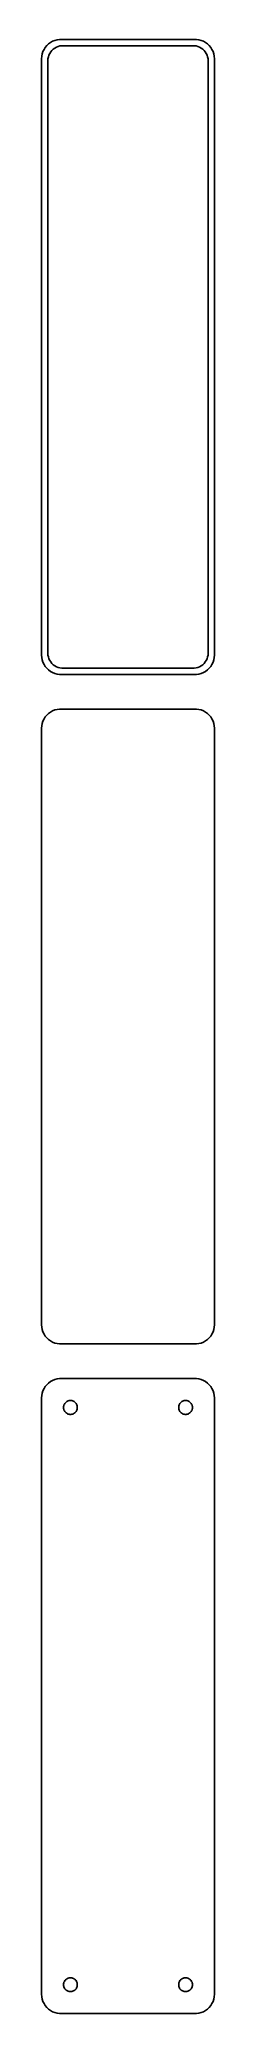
# Model space of a CAD drawing. Header units: metres. Extents: x -22 to 22, y 266 to 778.
import ezdxf

# ---------------------------------------------------------------- set-up
doc = ezdxf.new("R2010")
doc.units = ezdxf.units.M

msp = doc.modelspace()

# ---------------------------------------------------------------- linework, layer by layer
for p, q in [((-22.3429, 774.743), (-22.4606, 774.127)), ((-22.1489, 775.341), (-22.3429, 774.743)), ((-21.8815, 775.909), (-22.1489, 775.341)), ((-21.5451, 776.439), (-21.8815, 775.909)), ((-21.1448, 776.923), (-21.5451, 776.439)), ((-20.6871, 777.353), (-21.1448, 776.923)), ((-20.1791, 777.722), (-20.6871, 777.353)), ((-20.6007, 774.426), (-20.3936, 774.866)), ((-20.3936, 774.866), (-20.133, 775.276)), ((-19.6289, 778.024), (-20.1791, 777.722)), ((-20.133, 775.276), (-19.823, 775.651)), ((-19.823, 775.651), (-19.4685, 775.984)), ((-19.0451, 778.255), (-19.6289, 778.024)), ((-19.4685, 775.984), (-19.0751, 776.27)), ((-19.0751, 776.27), (-18.6489, 776.504)), ((-18.4369, 778.411), (-19.0451, 778.255)), ((-18.6489, 776.504), (-18.1967, 776.683)), ((-17.8139, 778.49), (-18.4369, 778.411)), ((-18.1967, 776.683), (-17.7256, 776.804)), ((17.8139, 778.49), (-17.8139, 778.49)), ((-17.7256, 776.804), (-17.2432, 776.865)), ((-17.2432, 776.865), (17.2432, 776.865)), ((17.2432, 776.865), (17.7256, 776.804)), ((17.7256, 776.804), (18.1967, 776.683)), ((18.4369, 778.411), (17.8139, 778.49)), ((18.1967, 776.683), (18.6489, 776.504)), ((19.0451, 778.255), (18.4369, 778.411)), ((18.6489, 776.504), (19.0751, 776.27)), ((19.6289, 778.024), (19.0451, 778.255)), ((19.0751, 776.27), (19.4685, 775.984)), ((19.4685, 775.984), (19.823, 775.651)), ((20.1791, 777.722), (19.6289, 778.024)), ((19.823, 775.651), (20.133, 775.276)), ((20.133, 775.276), (20.3936, 774.866)), ((20.6871, 777.353), (20.1791, 777.722)), ((20.3936, 774.866), (20.6007, 774.426)), ((21.1448, 776.923), (20.6871, 777.353)), ((21.5451, 776.439), (21.1448, 776.923)), ((21.8815, 775.909), (21.5451, 776.439)), ((22.1489, 775.341), (21.8815, 775.909)), ((22.3429, 774.743), (22.1489, 775.341)), ((22.4606, 774.127), (22.3429, 774.743)), ((-22.4606, 774.127), (-22.5, 773.5)), ((-22.5, 773.5), (-22.5, 618.5)), ((-20.8726, 773), (-20.8421, 773.485)), ((-20.8726, 619), (-20.8726, 773)), ((-20.8421, 773.485), (-20.751, 773.963)), ((-20.751, 773.963), (-20.6007, 774.426)), ((20.6007, 774.426), (20.751, 773.963)), ((20.751, 773.963), (20.8421, 773.485)), ((20.8421, 773.485), (20.8726, 773)), ((20.8726, 773), (20.8726, 619)), ((22.5, 773.5), (22.4606, 774.127)), ((22.5, 618.5), (22.5, 773.5)), ((-22.5, 618.5), (-22.4606, 617.873)), ((-22.4606, 617.873), (-22.3429, 617.257)), ((-22.3429, 617.257), (-22.1489, 616.659)), ((-22.1489, 616.659), (-21.8815, 616.091)), ((-21.8815, 616.091), (-21.5451, 615.561)), ((-20.8421, 618.515), (-20.8726, 619)), ((-20.751, 618.037), (-20.8421, 618.515)), ((-20.6007, 617.574), (-20.751, 618.037)), ((-20.3936, 617.134), (-20.6007, 617.574)), ((-20.133, 616.724), (-20.3936, 617.134)), ((-19.823, 616.349), (-20.133, 616.724)), ((-19.4685, 616.016), (-19.823, 616.349)), ((-19.0751, 615.73), (-19.4685, 616.016)), ((-18.6489, 615.496), (-19.0751, 615.73)), ((19.0751, 615.73), (18.6489, 615.496)), ((19.4685, 616.016), (19.0751, 615.73)), ((19.823, 616.349), (19.4685, 616.016)), ((20.133, 616.724), (19.823, 616.349)), ((20.3936, 617.134), (20.133, 616.724)), ((20.6007, 617.574), (20.3936, 617.134)), ((20.751, 618.037), (20.6007, 617.574)), ((20.8421, 618.515), (20.751, 618.037)), ((20.8726, 619), (20.8421, 618.515)), ((21.5451, 615.561), (21.8815, 616.091)), ((21.8815, 616.091), (22.1489, 616.659)), ((22.1489, 616.659), (22.3429, 617.257)), ((22.3429, 617.257), (22.4606, 617.873)), ((22.4606, 617.873), (22.5, 618.5)), ((-21.5451, 615.561), (-21.1448, 615.077)), ((-21.1448, 615.077), (-20.6871, 614.647)), ((-20.6871, 614.647), (-20.1791, 614.278)), ((-20.1791, 614.278), (-19.6289, 613.976)), ((-19.6289, 613.976), (-19.0451, 613.745)), ((-19.0451, 613.745), (-18.4369, 613.589)), ((-18.1967, 615.317), (-18.6489, 615.496)), ((-18.4369, 613.589), (-17.8139, 613.51)), ((-17.7256, 615.196), (-18.1967, 615.317)), ((-17.8139, 613.51), (17.8139, 613.51)), ((-17.2432, 615.135), (-17.7256, 615.196)), ((17.2432, 615.135), (-17.2432, 615.135)), ((17.7256, 615.196), (17.2432, 615.135)), ((18.1967, 615.317), (17.7256, 615.196)), ((17.8139, 613.51), (18.4369, 613.589)), ((18.6489, 615.496), (18.1967, 615.317)), ((18.4369, 613.589), (19.0451, 613.745)), ((19.0451, 613.745), (19.6289, 613.976)), ((19.6289, 613.976), (20.1791, 614.278)), ((20.1791, 614.278), (20.6871, 614.647)), ((20.6871, 614.647), (21.1448, 615.077)), ((21.1448, 615.077), (21.5451, 615.561)), ((-22.3429, 600.743), (-22.4606, 600.127)), ((-22.1489, 601.341), (-22.3429, 600.743)), ((-21.8815, 601.909), (-22.1489, 601.341)), ((-21.5451, 602.439), (-21.8815, 601.909)), ((-21.1448, 602.923), (-21.5451, 602.439)), ((-20.6871, 603.353), (-21.1448, 602.923)), ((-20.1791, 603.722), (-20.6871, 603.353)), ((-19.6289, 604.024), (-20.1791, 603.722)), ((-19.0451, 604.255), (-19.6289, 604.024)), ((-18.4369, 604.411), (-19.0451, 604.255)), ((-17.8139, 604.49), (-18.4369, 604.411)), ((17.8139, 604.49), (-17.8139, 604.49)), ((18.4369, 604.411), (17.8139, 604.49)), ((19.0451, 604.255), (18.4369, 604.411)), ((19.6289, 604.024), (19.0451, 604.255)), ((20.1791, 603.722), (19.6289, 604.024)), ((20.6871, 603.353), (20.1791, 603.722)), ((21.1448, 602.923), (20.6871, 603.353)), ((21.5451, 602.439), (21.1448, 602.923)), ((21.8815, 601.909), (21.5451, 602.439)), ((22.1489, 601.341), (21.8815, 601.909)), ((22.3429, 600.743), (22.1489, 601.341)), ((22.4606, 600.127), (22.3429, 600.743)), ((-22.4606, 600.127), (-22.5, 599.5)), ((-22.5, 599.5), (-22.5, 444.5)), ((22.5, 599.5), (22.4606, 600.127)), ((22.5, 444.5), (22.5, 599.5)), ((-22.5, 444.5), (-22.4606, 443.873)), ((-22.4606, 443.873), (-22.3429, 443.257)), ((-22.3429, 443.257), (-22.1489, 442.659)), ((-22.1489, 442.659), (-21.8815, 442.091)), ((-21.8815, 442.091), (-21.5451, 441.561)), ((-21.5451, 441.561), (-21.1448, 441.077)), ((21.1448, 441.077), (21.5451, 441.561)), ((21.5451, 441.561), (21.8815, 442.091)), ((21.8815, 442.091), (22.1489, 442.659)), ((22.1489, 442.659), (22.3429, 443.257)), ((22.3429, 443.257), (22.4606, 443.873)), ((22.4606, 443.873), (22.5, 444.5)), ((-21.1448, 441.077), (-20.6871, 440.647)), ((-20.6871, 440.647), (-20.1791, 440.278)), ((-20.1791, 440.278), (-19.6289, 439.976)), ((-19.6289, 439.976), (-19.0451, 439.745)), ((-19.0451, 439.745), (-18.4369, 439.589)), ((-18.4369, 439.589), (-17.8139, 439.51)), ((-17.8139, 439.51), (17.8139, 439.51)), ((17.8139, 439.51), (18.4369, 439.589)), ((18.4369, 439.589), (19.0451, 439.745)), ((19.0451, 439.745), (19.6289, 439.976)), ((19.6289, 439.976), (20.1791, 440.278)), ((20.1791, 440.278), (20.6871, 440.647)), ((20.6871, 440.647), (21.1448, 441.077)), ((-22.4606, 426.127), (-22.5, 425.5)), ((-22.3429, 426.743), (-22.4606, 426.127)), ((-22.1489, 427.341), (-22.3429, 426.743)), ((-21.8815, 427.909), (-22.1489, 427.341)), ((-21.5451, 428.439), (-21.8815, 427.909)), ((-21.1448, 428.923), (-21.5451, 428.439)), ((-20.6871, 429.353), (-21.1448, 428.923)), ((-20.1791, 429.722), (-20.6871, 429.353)), ((-19.6289, 430.024), (-20.1791, 429.722)), ((-19.0451, 430.255), (-19.6289, 430.024)), ((-18.4369, 430.411), (-19.0451, 430.255)), ((-17.8139, 430.49), (-18.4369, 430.411)), ((17.8139, 430.49), (-17.8139, 430.49)), ((18.4369, 430.411), (17.8139, 430.49)), ((19.0451, 430.255), (18.4369, 430.411)), ((19.6289, 430.024), (19.0451, 430.255)), ((20.1791, 429.722), (19.6289, 430.024)), ((20.6871, 429.353), (20.1791, 429.722)), ((21.1448, 428.923), (20.6871, 429.353)), ((21.5451, 428.439), (21.1448, 428.923)), ((21.8815, 427.909), (21.5451, 428.439)), ((22.1489, 427.341), (21.8815, 427.909)), ((22.3429, 426.743), (22.1489, 427.341)), ((22.4606, 426.127), (22.3429, 426.743)), ((22.5, 425.5), (22.4606, 426.127)), ((-22.5, 425.5), (-22.5, 270.5)), ((-16.8, 423), (-16.7858, 423.226)), ((-16.7858, 422.774), (-16.8, 423)), ((-16.7858, 423.226), (-16.7434, 423.448)), ((-16.7434, 422.552), (-16.7858, 422.774)), ((-16.7434, 423.448), (-16.6736, 423.663)), ((-16.6736, 422.337), (-16.7434, 422.552)), ((-16.6736, 423.663), (-16.5773, 423.867)), ((-16.5773, 422.133), (-16.6736, 422.337)), ((-16.5773, 423.867), (-16.4562, 424.058)), ((-16.4562, 421.942), (-16.5773, 422.133)), ((-16.4562, 424.058), (-16.3121, 424.232)), ((-16.3121, 421.768), (-16.4562, 421.942)), ((-16.3121, 424.232), (-16.1474, 424.387)), ((-16.1474, 421.613), (-16.3121, 421.768)), ((-16.1474, 424.387), (-15.9645, 424.52)), ((-15.9645, 421.48), (-16.1474, 421.613)), ((-15.9645, 424.52), (-15.7664, 424.629)), ((-15.7664, 421.371), (-15.9645, 421.48)), ((-15.7664, 424.629), (-15.5562, 424.712)), ((-15.5562, 421.288), (-15.7664, 421.371)), ((-15.5562, 424.712), (-15.3373, 424.768)), ((-15.3373, 421.232), (-15.5562, 421.288)), ((-15.3373, 424.768), (-15.113, 424.796)), ((-15.113, 421.204), (-15.3373, 421.232)), ((-15.113, 424.796), (-14.887, 424.796)), ((-14.887, 421.204), (-15.113, 421.204)), ((-14.887, 424.796), (-14.6627, 424.768)), ((-14.6627, 421.232), (-14.887, 421.204)), ((-14.6627, 424.768), (-14.4438, 424.712)), ((-14.4438, 421.288), (-14.6627, 421.232)), ((-14.4438, 424.712), (-14.2336, 424.629)), ((-14.2336, 421.371), (-14.4438, 421.288)), ((-14.2336, 424.629), (-14.0355, 424.52)), ((-14.0355, 421.48), (-14.2336, 421.371)), ((-14.0355, 424.52), (-13.8526, 424.387)), ((-13.8526, 421.613), (-14.0355, 421.48)), ((-13.8526, 424.387), (-13.6879, 424.232)), ((-13.6879, 421.768), (-13.8526, 421.613)), ((-13.6879, 424.232), (-13.5438, 424.058)), ((-13.5438, 421.942), (-13.6879, 421.768)), ((-13.5438, 424.058), (-13.4226, 423.867)), ((-13.4226, 422.133), (-13.5438, 421.942)), ((-13.4226, 423.867), (-13.3264, 423.663)), ((-13.3264, 422.337), (-13.4226, 422.133)), ((-13.3264, 423.663), (-13.2565, 423.448)), ((-13.2565, 422.552), (-13.3264, 422.337)), ((-13.2565, 423.448), (-13.2142, 423.226)), ((-13.2142, 422.774), (-13.2565, 422.552)), ((-13.2142, 423.226), (-13.2, 423)), ((-13.2, 423), (-13.2142, 422.774)), ((13.2, 423), (13.2142, 423.226)), ((13.2142, 422.774), (13.2, 423)), ((13.2142, 423.226), (13.2565, 423.448)), ((13.2565, 422.552), (13.2142, 422.774)), ((13.2565, 423.448), (13.3264, 423.663)), ((13.3264, 422.337), (13.2565, 422.552)), ((13.3264, 423.663), (13.4226, 423.867)), ((13.4226, 422.133), (13.3264, 422.337)), ((13.4226, 423.867), (13.5438, 424.058)), ((13.5438, 421.942), (13.4226, 422.133)), ((13.5438, 424.058), (13.6879, 424.232)), ((13.6879, 421.768), (13.5438, 421.942)), ((13.6879, 424.232), (13.8526, 424.387)), ((13.8526, 421.613), (13.6879, 421.768)), ((13.8526, 424.387), (14.0355, 424.52)), ((14.0355, 421.48), (13.8526, 421.613)), ((14.0355, 424.52), (14.2336, 424.629)), ((14.2336, 421.371), (14.0355, 421.48)), ((14.2336, 424.629), (14.4438, 424.712)), ((14.4438, 421.288), (14.2336, 421.371)), ((14.4438, 424.712), (14.6627, 424.768)), ((14.6627, 421.232), (14.4438, 421.288)), ((14.6627, 424.768), (14.887, 424.796)), ((14.887, 421.204), (14.6627, 421.232)), ((14.887, 424.796), (15.113, 424.796)), ((15.113, 421.204), (14.887, 421.204)), ((15.113, 424.796), (15.3373, 424.768)), ((15.3373, 421.232), (15.113, 421.204)), ((15.3373, 424.768), (15.5562, 424.712)), ((15.5562, 421.288), (15.3373, 421.232)), ((15.5562, 424.712), (15.7664, 424.629)), ((15.7664, 421.371), (15.5562, 421.288)), ((15.7664, 424.629), (15.9645, 424.52)), ((15.9645, 421.48), (15.7664, 421.371)), ((15.9645, 424.52), (16.1474, 424.387)), ((16.1474, 421.613), (15.9645, 421.48)), ((16.1474, 424.387), (16.3121, 424.232)), ((16.3121, 421.768), (16.1474, 421.613)), ((16.3121, 424.232), (16.4562, 424.058)), ((16.4562, 421.942), (16.3121, 421.768)), ((16.4562, 424.058), (16.5773, 423.867)), ((16.5773, 422.133), (16.4562, 421.942)), ((16.5773, 423.867), (16.6736, 423.663)), ((16.6736, 422.337), (16.5773, 422.133)), ((16.6736, 423.663), (16.7434, 423.448)), ((16.7434, 422.552), (16.6736, 422.337)), ((16.7434, 423.448), (16.7858, 423.226)), ((16.7858, 422.774), (16.7434, 422.552)), ((16.7858, 423.226), (16.8, 423)), ((16.8, 423), (16.7858, 422.774)), ((22.5, 270.5), (22.5, 425.5)), ((-16.8, 273), (-16.7858, 273.226)), ((-16.7858, 272.774), (-16.8, 273)), ((-16.7858, 273.226), (-16.7434, 273.448)), ((-16.7434, 272.552), (-16.7858, 272.774)), ((-16.7434, 273.448), (-16.6736, 273.663)), ((-16.6736, 272.337), (-16.7434, 272.552)), ((-16.6736, 273.663), (-16.5773, 273.867)), ((-16.5773, 272.133), (-16.6736, 272.337)), ((-16.5773, 273.867), (-16.4562, 274.058)), ((-16.4562, 271.942), (-16.5773, 272.133)), ((-16.4562, 274.058), (-16.3121, 274.232)), ((-16.3121, 271.768), (-16.4562, 271.942)), ((-16.3121, 274.232), (-16.1474, 274.387)), ((-16.1474, 274.387), (-15.9645, 274.52)), ((-15.9645, 274.52), (-15.7664, 274.629)), ((-15.7664, 274.629), (-15.5562, 274.712)), ((-15.5562, 274.712), (-15.3373, 274.768)), ((-15.3373, 274.768), (-15.113, 274.796)), ((-15.113, 274.796), (-14.887, 274.796)), ((-14.887, 274.796), (-14.6627, 274.768)), ((-14.6627, 274.768), (-14.4438, 274.712)), ((-14.4438, 274.712), (-14.2336, 274.629)), ((-14.2336, 274.629), (-14.0355, 274.52)), ((-14.0355, 274.52), (-13.8526, 274.387)), ((-13.8526, 274.387), (-13.6879, 274.232)), ((-13.6879, 274.232), (-13.5438, 274.058)), ((-13.5438, 271.942), (-13.6879, 271.768)), ((-13.5438, 274.058), (-13.4226, 273.867)), ((-13.4226, 272.133), (-13.5438, 271.942)), ((-13.4226, 273.867), (-13.3264, 273.663)), ((-13.3264, 272.337), (-13.4226, 272.133)), ((-13.3264, 273.663), (-13.2565, 273.448)), ((-13.2565, 272.552), (-13.3264, 272.337)), ((-13.2565, 273.448), (-13.2142, 273.226)), ((-13.2142, 272.774), (-13.2565, 272.552)), ((-13.2142, 273.226), (-13.2, 273)), ((-13.2, 273), (-13.2142, 272.774)), ((13.2, 273), (13.2142, 273.226)), ((13.2142, 272.774), (13.2, 273)), ((13.2142, 273.226), (13.2565, 273.448)), ((13.2565, 272.552), (13.2142, 272.774)), ((13.2565, 273.448), (13.3264, 273.663)), ((13.3264, 272.337), (13.2565, 272.552)), ((13.3264, 273.663), (13.4226, 273.867)), ((13.4226, 272.133), (13.3264, 272.337)), ((13.4226, 273.867), (13.5438, 274.058)), ((13.5438, 271.942), (13.4226, 272.133)), ((13.5438, 274.058), (13.6879, 274.232)), ((13.6879, 271.768), (13.5438, 271.942)), ((13.6879, 274.232), (13.8526, 274.387)), ((13.8526, 274.387), (14.0355, 274.52)), ((14.0355, 274.52), (14.2336, 274.629)), ((14.2336, 274.629), (14.4438, 274.712)), ((14.4438, 274.712), (14.6627, 274.768)), ((14.6627, 274.768), (14.887, 274.796)), ((14.887, 274.796), (15.113, 274.796)), ((15.113, 274.796), (15.3373, 274.768)), ((15.3373, 274.768), (15.5562, 274.712)), ((15.5562, 274.712), (15.7664, 274.629)), ((15.7664, 274.629), (15.9645, 274.52)), ((15.9645, 274.52), (16.1474, 274.387)), ((16.1474, 274.387), (16.3121, 274.232)), ((16.3121, 274.232), (16.4562, 274.058)), ((16.4562, 271.942), (16.3121, 271.768)), ((16.4562, 274.058), (16.5773, 273.867)), ((16.5773, 272.133), (16.4562, 271.942)), ((16.5773, 273.867), (16.6736, 273.663)), ((16.6736, 272.337), (16.5773, 272.133)), ((16.6736, 273.663), (16.7434, 273.448)), ((16.7434, 272.552), (16.6736, 272.337)), ((16.7434, 273.448), (16.7858, 273.226)), ((16.7858, 272.774), (16.7434, 272.552)), ((16.7858, 273.226), (16.8, 273)), ((16.8, 273), (16.7858, 272.774)), ((-22.5, 270.5), (-22.4606, 269.873)), ((-22.4606, 269.873), (-22.3429, 269.257)), ((-22.3429, 269.257), (-22.1489, 268.659)), ((-22.1489, 268.659), (-21.8815, 268.091)), ((-21.8815, 268.091), (-21.5451, 267.561)), ((-21.5451, 267.561), (-21.1448, 267.077)), ((-21.1448, 267.077), (-20.6871, 266.647)), ((-16.1474, 271.613), (-16.3121, 271.768)), ((-15.9645, 271.48), (-16.1474, 271.613)), ((-15.7664, 271.371), (-15.9645, 271.48)), ((-15.5562, 271.288), (-15.7664, 271.371)), ((-15.3373, 271.232), (-15.5562, 271.288)), ((-15.113, 271.204), (-15.3373, 271.232)), ((-14.887, 271.204), (-15.113, 271.204)), ((-14.6627, 271.232), (-14.887, 271.204)), ((-14.4438, 271.288), (-14.6627, 271.232)), ((-14.2336, 271.371), (-14.4438, 271.288)), ((-14.0355, 271.48), (-14.2336, 271.371)), ((-13.8526, 271.613), (-14.0355, 271.48)), ((-13.6879, 271.768), (-13.8526, 271.613)), ((13.8526, 271.613), (13.6879, 271.768)), ((14.0355, 271.48), (13.8526, 271.613)), ((14.2336, 271.371), (14.0355, 271.48)), ((14.4438, 271.288), (14.2336, 271.371)), ((14.6627, 271.232), (14.4438, 271.288)), ((14.887, 271.204), (14.6627, 271.232)), ((15.113, 271.204), (14.887, 271.204)), ((15.3373, 271.232), (15.113, 271.204)), ((15.5562, 271.288), (15.3373, 271.232)), ((15.7664, 271.371), (15.5562, 271.288)), ((15.9645, 271.48), (15.7664, 271.371)), ((16.1474, 271.613), (15.9645, 271.48)), ((16.3121, 271.768), (16.1474, 271.613)), ((20.6871, 266.647), (21.1448, 267.077)), ((21.1448, 267.077), (21.5451, 267.561)), ((21.5451, 267.561), (21.8815, 268.091)), ((21.8815, 268.091), (22.1489, 268.659)), ((22.1489, 268.659), (22.3429, 269.257)), ((22.3429, 269.257), (22.4606, 269.873)), ((22.4606, 269.873), (22.5, 270.5)), ((-20.6871, 266.647), (-20.1791, 266.278)), ((-20.1791, 266.278), (-19.6289, 265.976)), ((-19.6289, 265.976), (-19.0451, 265.745)), ((-19.0451, 265.745), (-18.4369, 265.589)), ((-18.4369, 265.589), (-17.8139, 265.51)), ((-17.8139, 265.51), (17.8139, 265.51)), ((17.8139, 265.51), (18.4369, 265.589)), ((18.4369, 265.589), (19.0451, 265.745)), ((19.0451, 265.745), (19.6289, 265.976)), ((19.6289, 265.976), (20.1791, 266.278)), ((20.1791, 266.278), (20.6871, 266.647))]:
    msp.add_line(p, q)

doc.saveas('drawing.dxf')
